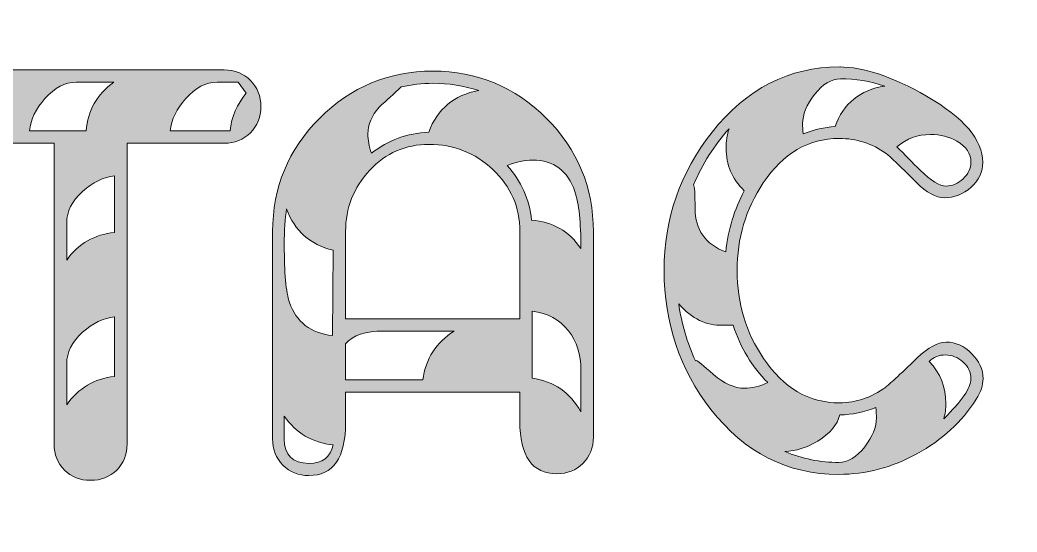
# Model space of a CAD drawing. Extents: x 33 to 2005, y -1071 to -21.
# Drawn here: x 300.2 to 512.7, y -287.6 to -178.4 of the extents above; entities that cross this region are included whole.
import ezdxf

# ---------------------------------------------------------------- set-up
doc = ezdxf.new("R2010")
doc.units = 0
doc.header["$MEASUREMENT"] = 0
doc.layers.add('Layer 1', color=7, linetype='Continuous', lineweight=0)

# ---------------------------------------------------------------- blocks, each defined once
blk = doc.blocks.new('Block_2')
at = {"layer": 'Layer 1', "true_color": 0x010101, "transparency": 33554687}
h = blk.add_hatch(color=18, dxfattribs=at)
h.dxf.hatch_style = 2
edge = h.paths.add_edge_path()
edge.add_spline(control_points=[(348.46, -194.04), (348.46, -194.04), (346.74, -191.69), (346.74, -191.69), (346.74, -191.69), (342.23, -191.69), (342.23, -191.69), (339.86, -191.69), (337.64, -192.86), (335.57, -195.18), (333.62, -197.34), (332.52, -199.65), (332.27, -202.1), (332.27, -202.1), (345.03, -202.1), (345.03, -202.1), (345.32, -199.05), (346.47, -196.37), (348.46, -194.04)], knot_values=[0, 0, 0, 0, 1, 1, 1, 2, 2, 2, 3, 3, 3, 4, 4, 4, 5, 5, 5, 6, 6, 6, 6], degree=3, periodic=0)
edge = h.paths.add_edge_path()
edge.add_spline(control_points=[(320.4, -254.41), (320.4, -254.41), (320.4, -241.71), (320.4, -241.71), (318.02, -241.96), (315.74, -243.07), (313.56, -245.01), (311.31, -247.08), (310.18, -249.31), (310.18, -251.68), (310.18, -251.68), (310.18, -260.5), (310.18, -260.5), (312.69, -256.9), (316.09, -254.87), (320.4, -254.41)], knot_values=[0, 0, 0, 0, 1, 1, 1, 2, 2, 2, 3, 3, 3, 4, 4, 4, 5, 5, 5, 5], degree=3, periodic=0)
edge = h.paths.add_edge_path()
edge.add_spline(control_points=[(320.4, -223.75), (320.4, -223.75), (320.4, -211.69), (320.4, -211.69), (318.02, -211.94), (315.74, -213.04), (313.56, -214.99), (311.31, -217.06), (310.18, -219.28), (310.18, -221.65), (310.18, -221.65), (310.18, -229.65), (310.18, -229.65), (312.69, -226.09), (316.09, -224.13), (320.4, -223.75)], knot_values=[0, 0, 0, 0, 1, 1, 1, 2, 2, 2, 3, 3, 3, 4, 4, 4, 5, 5, 5, 5], degree=3, periodic=0)
edge = h.paths.add_edge_path()
edge.add_spline(control_points=[(320.21, -191.69), (320.21, -191.69), (312.21, -191.69), (312.21, -191.69), (309.84, -191.69), (307.62, -192.86), (305.55, -195.18), (303.6, -197.34), (302.5, -199.65), (302.24, -202.1), (302.24, -202.1), (314.31, -202.1), (314.31, -202.1), (314.69, -197.74), (316.65, -194.27), (320.21, -191.69)], knot_values=[0, 0, 0, 0, 1, 1, 1, 2, 2, 2, 3, 3, 3, 4, 4, 4, 5, 5, 5, 5], degree=3, periodic=0)
edge = h.paths.add_edge_path()
edge.add_spline(control_points=[(292.15, -191.69), (292.15, -191.69), (286.35, -191.69), (286.35, -191.69), (282.89, -191.69), (281.17, -193.43), (281.17, -196.9), (281.17, -200.32), (282.87, -202.06), (286.28, -202.1), (286.66, -197.74), (288.62, -194.27), (292.15, -191.69)], knot_values=[0, 0, 0, 0, 1, 1, 1, 2, 2, 2, 3, 3, 3, 4, 4, 4, 4], degree=3, periodic=0)
edge = h.paths.add_edge_path()
edge.add_spline(control_points=[(351.57, -196.9), (351.57, -199.14), (350.82, -201), (349.34, -202.48), (347.86, -203.96), (346, -204.7), (343.76, -204.7), (343.76, -204.7), (323.06, -204.7), (323.06, -204.7), (323.06, -204.7), (323.06, -268.81), (323.06, -268.81), (323.06, -271.06), (322.32, -272.91), (320.84, -274.37), (319.36, -275.83), (317.5, -276.56), (315.26, -276.56), (313.01, -276.56), (311.16, -275.83), (309.7, -274.37), (308.24, -272.91), (307.51, -271.06), (307.51, -268.81), (307.51, -268.81), (307.51, -204.7), (307.51, -204.7), (307.51, -204.7), (286.31, -204.7), (286.31, -204.7), (284.07, -204.7), (282.21, -203.96), (280.73, -202.48), (279.24, -201), (278.5, -199.14), (278.5, -196.9), (278.5, -194.65), (279.24, -192.79), (280.73, -191.31), (282.21, -189.83), (284.07, -189.09), (286.31, -189.09), (286.31, -189.09), (343.76, -189.09), (343.76, -189.09), (346, -189.09), (347.86, -189.83), (349.34, -191.31), (350.82, -192.79), (351.57, -194.65), (351.57, -196.9)], knot_values=[0, 0, 0, 0, 1, 1, 1, 2, 2, 2, 3, 3, 3, 4, 4, 4, 5, 5, 5, 6, 6, 6, 7, 7, 7, 8, 8, 8, 9, 9, 9, 10, 10, 10, 11, 11, 11, 12, 12, 12, 13, 13, 13, 14, 14, 14, 15, 15, 15, 16, 16, 16, 17, 17, 17, 17], degree=3, periodic=0)
h = blk.add_hatch(color=18, dxfattribs=at)
h.dxf.hatch_style = 2
edge = h.paths.add_edge_path()
edge.add_spline(control_points=[(501.2, -251.33), (500.08, -250.33), (498.82, -249.83), (497.43, -249.83), (496.12, -249.83), (494.97, -250.3), (494, -251.23), (496.37, -253.73), (497.56, -256.71), (497.56, -260.18), (497.56, -261.28), (497.41, -262.36), (497.11, -263.42), (500.96, -259.7), (502.89, -256.86), (502.89, -254.91), (502.89, -253.52), (502.33, -252.32), (501.2, -251.33)], knot_values=[0, 0, 0, 0, 1, 1, 1, 2, 2, 2, 3, 3, 3, 4, 4, 4, 5, 5, 5, 6, 6, 6, 6], degree=3, periodic=0)
edge = h.paths.add_edge_path()
edge.add_spline(control_points=[(499.88, -204.26), (498.22, -203.33), (496.36, -202.86), (494.31, -202.86), (491.58, -202.86), (489.19, -203.73), (487.14, -205.46), (488.77, -207.12), (490.41, -208.79), (492.07, -210.48), (494.38, -212.72), (496.21, -213.84), (497.58, -213.84), (498.94, -213.84), (500.17, -213.33), (501.25, -212.29), (502.34, -211.25), (502.89, -210.08), (502.89, -208.77), (502.89, -206.9), (501.88, -205.4), (499.88, -204.26)], knot_values=[0, 0, 0, 0, 1, 1, 1, 2, 2, 2, 3, 3, 3, 4, 4, 4, 5, 5, 5, 6, 6, 6, 7, 7, 7, 7], degree=3, periodic=0)
edge = h.paths.add_edge_path()
edge.add_spline(control_points=[(475.08, -188.45), (475.08, -188.45), (475.02, -188.45), (475.02, -188.45), (475.02, -188.45), (475.08, -188.45), (475.08, -188.45)], knot_values=[0, 0, 0, 0, 1, 1, 1, 2, 2, 2, 2], degree=3, periodic=0)
edge = h.paths.add_edge_path()
edge.add_spline(control_points=[(475.08, -190.99), (473.14, -190.99), (471.31, -192.09), (469.59, -194.29), (467.88, -196.49), (467.02, -198.59), (467.02, -200.58), (467.02, -201.04), (467.06, -201.76), (467.15, -202.74), (469.39, -201.81), (471.66, -201.28), (473.94, -201.15), (475.72, -196.24), (479.25, -193.36), (484.54, -192.52), (481.41, -191.5), (478.26, -190.99), (475.08, -190.99)], knot_values=[0, 0, 0, 0, 1, 1, 1, 2, 2, 2, 3, 3, 3, 4, 4, 4, 5, 5, 5, 6, 6, 6, 6], degree=3, periodic=0)
edge = h.paths.add_edge_path()
edge.add_spline(control_points=[(482.64, -261.01), (480.14, -262.07), (477.58, -262.59), (474.96, -262.59), (474.41, -264.75), (472.84, -266.62), (470.26, -268.18), (467.93, -269.58), (465.58, -270.32), (463.21, -270.4), (466.94, -271.97), (470.79, -272.75), (474.77, -272.75), (476.67, -272.75), (478.51, -271.63), (480.29, -269.39), (481.94, -267.27), (482.77, -265.22), (482.77, -263.23), (482.77, -262.68), (482.72, -261.94), (482.64, -261.01)], knot_values=[0, 0, 0, 0, 1, 1, 1, 2, 2, 2, 3, 3, 3, 4, 4, 4, 5, 5, 5, 6, 6, 6, 7, 7, 7, 7], degree=3, periodic=0)
edge = h.paths.add_edge_path()
edge.add_spline(control_points=[(450.71, -205.72), (450.71, -204.32), (450.92, -202.97), (451.34, -201.66), (448.21, -205.08), (445.69, -209.06), (443.79, -213.59), (444, -213.76), (444.11, -215.45), (444.11, -218.67), (444.11, -223.15), (446.29, -226.22), (450.65, -227.87), (451.15, -223.13), (452.47, -218.79), (454.58, -214.86), (452, -212.32), (450.71, -209.27), (450.71, -205.72)], knot_values=[0, 0, 0, 0, 1, 1, 1, 2, 2, 2, 3, 3, 3, 4, 4, 4, 5, 5, 5, 6, 6, 6, 6], degree=3, periodic=0)
edge = h.paths.add_edge_path()
edge.add_spline(control_points=[(452.23, -243.49), (452.23, -243.49), (450.01, -243.49), (450.01, -243.49), (446.54, -243.66), (443.41, -242.13), (440.62, -238.92), (441.25, -243.19), (442.44, -247.25), (444.17, -251.1), (444.17, -251.1), (444.43, -251.04), (444.43, -251.04), (444.59, -251.04), (445.8, -252.03), (448.04, -253.99), (450.29, -255.96), (452.49, -256.94), (454.64, -256.94), (456.21, -256.94), (457.86, -256.54), (459.6, -255.74), (456.25, -252.42), (453.8, -248.33), (452.23, -243.49)], knot_values=[0, 0, 0, 0, 1, 1, 1, 2, 2, 2, 3, 3, 3, 4, 4, 4, 5, 5, 5, 6, 6, 6, 7, 7, 7, 8, 8, 8, 8], degree=3, periodic=0)
edge = h.paths.add_edge_path()
edge.add_spline(control_points=[(504.03, -259.29), (500.94, -264.12), (496.73, -267.99), (491.4, -270.91), (486.07, -273.83), (480.5, -275.29), (474.7, -275.29), (463.79, -275.29), (454.71, -270.68), (447.47, -261.45), (440.83, -252.9), (437.51, -243.02), (437.51, -231.81), (437.51, -220.81), (440.91, -210.99), (447.73, -202.35), (455.09, -193.09), (464.12, -188.45), (474.83, -188.45), (480.04, -188.45), (486.23, -190.53), (493.43, -194.67), (501.43, -199.29), (505.43, -203.98), (505.43, -208.77), (505.43, -210.84), (504.59, -212.62), (502.92, -214.1), (501.25, -215.58), (499.35, -216.32), (497.24, -216.32), (495.46, -216.32), (493.47, -215.24), (491.27, -213.08), (487.72, -209.53), (485.58, -207.48), (484.86, -206.92), (481.85, -204.77), (478.51, -203.69), (474.83, -203.69), (468.27, -203.69), (462.88, -206.84), (458.64, -213.15), (454.92, -218.73), (453.06, -224.97), (453.06, -231.87), (453.06, -238.81), (454.94, -245.05), (458.71, -250.6), (462.94, -256.9), (468.33, -260.05), (474.89, -260.05), (478.41, -260.05), (481.69, -258.93), (484.73, -256.69), (485.32, -256.27), (487.57, -254.19), (491.46, -250.47), (493.79, -248.23), (495.84, -247.11), (497.62, -247.11), (499.61, -247.11), (501.42, -247.91), (503.05, -249.52), (504.67, -251.13), (505.49, -252.92), (505.49, -254.91), (505.49, -256.27), (505, -257.73), (504.03, -259.29)], knot_values=[0, 0, 0, 0, 1, 1, 1, 2, 2, 2, 3, 3, 3, 4, 4, 4, 5, 5, 5, 6, 6, 6, 7, 7, 7, 8, 8, 8, 9, 9, 9, 10, 10, 10, 11, 11, 11, 12, 12, 12, 13, 13, 13, 14, 14, 14, 15, 15, 15, 16, 16, 16, 17, 17, 17, 18, 18, 18, 19, 19, 19, 20, 20, 20, 21, 21, 21, 22, 22, 22, 23, 23, 23, 23], degree=3, periodic=0)
h = blk.add_hatch(color=18, dxfattribs=at)
h.dxf.hatch_style = 2
edge = h.paths.add_edge_path()
edge.add_spline(control_points=[(419.77, -253.07), (419.77, -249.77), (418.88, -246.98), (417.12, -244.69), (415.23, -242.28), (412.66, -240.88), (409.42, -240.5), (409.42, -240.5), (409.42, -254.79), (409.42, -254.79), (414.05, -255.46), (417.5, -257.86), (419.77, -261.96), (419.77, -261.96), (419.77, -253.07), (419.77, -253.07)], knot_values=[0, 0, 0, 0, 1, 1, 1, 2, 2, 2, 3, 3, 3, 4, 4, 4, 5, 5, 5, 5], degree=3, periodic=0)
edge = h.paths.add_edge_path()
edge.add_spline(control_points=[(419.77, -227.17), (419.77, -221.59), (419.35, -217.53), (418.5, -214.99), (416.99, -210.54), (413.97, -208.32), (409.46, -208.32), (407.78, -208.32), (405.99, -208.7), (404.09, -209.46), (407.04, -212.76), (408.77, -216.64), (409.27, -221.08), (413.74, -221.42), (417.24, -223.45), (419.77, -227.17)], knot_values=[0, 0, 0, 0, 1, 1, 1, 2, 2, 2, 3, 3, 3, 4, 4, 4, 5, 5, 5, 5], degree=3, periodic=0)
edge = h.paths.add_edge_path()
edge.add_spline(control_points=[(398, -193.47), (394.82, -192.45), (391.56, -191.94), (388.22, -191.94), (385.94, -191.94), (383.69, -192.2), (381.49, -192.71), (379.93, -194.15), (378.36, -195.58), (376.79, -197.02), (375.19, -198.84), (374.38, -200.75), (374.38, -202.74), (374.38, -203.96), (374.64, -205.34), (375.14, -206.86), (378.7, -204.07), (382.76, -202.57), (387.33, -202.35), (389.19, -197.4), (392.75, -194.44), (398, -193.47)], knot_values=[0, 0, 0, 0, 1, 1, 1, 2, 2, 2, 3, 3, 3, 4, 4, 4, 5, 5, 5, 6, 6, 6, 7, 7, 7, 7], degree=3, periodic=0)
edge = h.paths.add_edge_path()
edge.add_spline(control_points=[(392.79, -244.76), (392.79, -244.76), (377.64, -244.76), (377.64, -244.76), (373.91, -244.72), (371.23, -245.61), (369.62, -247.45), (369.62, -247.45), (369.62, -255.17), (369.62, -255.17), (369.62, -255.17), (386.11, -255.17), (386.11, -255.17), (386.66, -250.64), (388.89, -247.17), (392.79, -244.76)], knot_values=[0, 0, 0, 0, 1, 1, 1, 2, 2, 2, 3, 3, 3, 4, 4, 4, 5, 5, 5, 5], degree=3, periodic=0)
edge = h.paths.add_edge_path()
edge.add_spline(control_points=[(406.76, -242.15), (406.76, -242.15), (406.76, -223.56), (406.76, -223.56), (406.76, -218.31), (404.84, -213.9), (401.01, -210.32), (397.18, -206.75), (392.64, -204.96), (387.39, -204.96), (382.4, -204.96), (378.19, -206.8), (374.76, -210.48), (371.34, -214.16), (369.62, -218.52), (369.62, -223.56), (369.62, -223.56), (369.62, -242.15), (369.62, -242.15), (369.62, -242.15), (406.76, -242.15), (406.76, -242.15)], knot_values=[0, 0, 0, 0, 1, 1, 1, 2, 2, 2, 3, 3, 3, 4, 4, 4, 5, 5, 5, 6, 6, 6, 7, 7, 7, 7], degree=3, periodic=0)
edge = h.paths.add_edge_path()
edge.add_spline(control_points=[(366.96, -269), (362.54, -268.54), (359.07, -266.49), (356.55, -262.85), (356.55, -262.85), (356.55, -267.74), (356.55, -267.74), (356.55, -271.21), (358.3, -272.94), (361.81, -272.94), (364.73, -272.94), (366.44, -271.63), (366.96, -269)], knot_values=[0, 0, 0, 0, 1, 1, 1, 2, 2, 2, 3, 3, 3, 4, 4, 4, 4], degree=3, periodic=0)
edge = h.paths.add_edge_path()
edge.add_spline(control_points=[(366.96, -227.49), (362.06, -226.35), (358.76, -223.41), (357.05, -218.67), (356.71, -220.7), (356.55, -223.28), (356.55, -226.41), (356.55, -232.34), (356.92, -236.42), (357.67, -238.66), (359.1, -242.81), (362.15, -245.16), (366.83, -245.71), (366.83, -245.71), (366.96, -227.49), (366.96, -227.49)], knot_values=[0, 0, 0, 0, 1, 1, 1, 2, 2, 2, 3, 3, 3, 4, 4, 4, 5, 5, 5, 5], degree=3, periodic=0)
edge = h.paths.add_edge_path()
edge.add_spline(control_points=[(422.43, -267.35), (422.43, -269.6), (421.7, -271.46), (420.22, -272.94), (418.75, -274.42), (416.89, -275.16), (414.66, -275.16), (409.39, -275.16), (406.76, -271.42), (406.76, -263.93), (406.76, -263.17), (406.76, -262.09), (406.76, -260.69), (406.76, -259.29), (406.76, -258.32), (406.76, -257.77), (406.76, -257.77), (369.62, -257.77), (369.62, -257.77), (369.62, -258.36), (369.62, -259.39), (369.62, -260.85), (369.62, -262.31), (369.62, -263.44), (369.62, -264.24), (369.62, -271.78), (367.01, -275.54), (361.78, -275.54), (359.57, -275.54), (357.73, -274.8), (356.27, -273.32), (354.8, -271.84), (354.07, -269.98), (354.07, -267.74), (354.07, -267.74), (354.07, -223.56), (354.07, -223.56), (354.07, -214.12), (357.41, -206.06), (364.1, -199.37), (370.78, -192.69), (378.83, -189.34), (388.22, -189.34), (397.66, -189.34), (405.72, -192.69), (412.4, -199.37), (419.09, -206.06), (422.43, -214.12), (422.43, -223.56), (422.43, -223.56), (422.43, -267.35), (422.43, -267.35)], knot_values=[0, 0, 0, 0, 1, 1, 1, 2, 2, 2, 3, 3, 3, 4, 4, 4, 5, 5, 5, 6, 6, 6, 7, 7, 7, 8, 8, 8, 9, 9, 9, 10, 10, 10, 11, 11, 11, 12, 12, 12, 13, 13, 13, 14, 14, 14, 15, 15, 15, 16, 16, 16, 17, 17, 17, 17], degree=3, periodic=0)
at = {"layer": 'Layer 1'}
for points, knots in [([(351.57, -196.9), (351.57, -199.14), (350.82, -201), (349.34, -202.48), (347.86, -203.96), (346, -204.7), (343.76, -204.7), (343.76, -204.7), (323.06, -204.7), (323.06, -204.7), (323.06, -204.7), (323.06, -268.81), (323.06, -268.81), (323.06, -271.06), (322.32, -272.91), (320.84, -274.37), (319.36, -275.83), (317.5, -276.56), (315.26, -276.56), (313.01, -276.56), (311.16, -275.83), (309.7, -274.37), (308.24, -272.91), (307.51, -271.06), (307.51, -268.81), (307.51, -268.81), (307.51, -204.7), (307.51, -204.7), (307.51, -204.7), (286.31, -204.7), (286.31, -204.7), (284.07, -204.7), (282.21, -203.96), (280.73, -202.48), (279.24, -201), (278.5, -199.14), (278.5, -196.9), (278.5, -194.65), (279.24, -192.79), (280.73, -191.31), (282.21, -189.83), (284.07, -189.09), (286.31, -189.09), (286.31, -189.09), (343.76, -189.09), (343.76, -189.09), (346, -189.09), (347.86, -189.83), (349.34, -191.31), (350.82, -192.79), (351.57, -194.65), (351.57, -196.9)], [0, 0, 0, 0, 1, 1, 1, 2, 2, 2, 3, 3, 3, 4, 4, 4, 5, 5, 5, 6, 6, 6, 7, 7, 7, 8, 8, 8, 9, 9, 9, 10, 10, 10, 11, 11, 11, 12, 12, 12, 13, 13, 13, 14, 14, 14, 15, 15, 15, 16, 16, 16, 17, 17, 17, 17]), ([(504.03, -259.29), (500.94, -264.12), (496.73, -267.99), (491.4, -270.91), (486.07, -273.83), (480.5, -275.29), (474.7, -275.29), (463.79, -275.29), (454.71, -270.68), (447.47, -261.45), (440.83, -252.9), (437.51, -243.02), (437.51, -231.81), (437.51, -220.81), (440.91, -210.99), (447.73, -202.35), (455.09, -193.09), (464.12, -188.45), (474.83, -188.45), (480.04, -188.45), (486.23, -190.53), (493.43, -194.67), (501.43, -199.29), (505.43, -203.98), (505.43, -208.77), (505.43, -210.84), (504.59, -212.62), (502.92, -214.1), (501.25, -215.58), (499.35, -216.32), (497.24, -216.32), (495.46, -216.32), (493.47, -215.24), (491.27, -213.08), (487.72, -209.53), (485.58, -207.48), (484.86, -206.92), (481.85, -204.77), (478.51, -203.69), (474.83, -203.69), (468.27, -203.69), (462.88, -206.84), (458.64, -213.15), (454.92, -218.73), (453.06, -224.97), (453.06, -231.87), (453.06, -238.81), (454.94, -245.05), (458.71, -250.6), (462.94, -256.9), (468.33, -260.05), (474.89, -260.05), (478.41, -260.05), (481.69, -258.93), (484.73, -256.69), (485.32, -256.27), (487.57, -254.19), (491.46, -250.47), (493.79, -248.23), (495.84, -247.11), (497.62, -247.11), (499.61, -247.11), (501.42, -247.91), (503.05, -249.52), (504.67, -251.13), (505.49, -252.92), (505.49, -254.91), (505.49, -256.27), (505, -257.73), (504.03, -259.29)], [0, 0, 0, 0, 1, 1, 1, 2, 2, 2, 3, 3, 3, 4, 4, 4, 5, 5, 5, 6, 6, 6, 7, 7, 7, 8, 8, 8, 9, 9, 9, 10, 10, 10, 11, 11, 11, 12, 12, 12, 13, 13, 13, 14, 14, 14, 15, 15, 15, 16, 16, 16, 17, 17, 17, 18, 18, 18, 19, 19, 19, 20, 20, 20, 21, 21, 21, 22, 22, 22, 23, 23, 23, 23]), ([(475.08, -188.45), (475.08, -188.45), (475.02, -188.45), (475.02, -188.45), (475.02, -188.45), (475.08, -188.45), (475.08, -188.45)], [0, 0, 0, 0, 1, 1, 1, 2, 2, 2, 2]), ([(422.43, -267.35), (422.43, -269.6), (421.7, -271.46), (420.22, -272.94), (418.75, -274.42), (416.89, -275.16), (414.66, -275.16), (409.39, -275.16), (406.76, -271.42), (406.76, -263.93), (406.76, -263.17), (406.76, -262.09), (406.76, -260.69), (406.76, -259.29), (406.76, -258.32), (406.76, -257.77), (406.76, -257.77), (369.62, -257.77), (369.62, -257.77), (369.62, -258.36), (369.62, -259.39), (369.62, -260.85), (369.62, -262.31), (369.62, -263.44), (369.62, -264.24), (369.62, -271.78), (367.01, -275.54), (361.78, -275.54), (359.57, -275.54), (357.73, -274.8), (356.27, -273.32), (354.8, -271.84), (354.07, -269.98), (354.07, -267.74), (354.07, -267.74), (354.07, -223.56), (354.07, -223.56), (354.07, -214.12), (357.41, -206.06), (364.1, -199.37), (370.78, -192.69), (378.83, -189.34), (388.22, -189.34), (397.66, -189.34), (405.72, -192.69), (412.4, -199.37), (419.09, -206.06), (422.43, -214.12), (422.43, -223.56), (422.43, -223.56), (422.43, -267.35), (422.43, -267.35)], [0, 0, 0, 0, 1, 1, 1, 2, 2, 2, 3, 3, 3, 4, 4, 4, 5, 5, 5, 6, 6, 6, 7, 7, 7, 8, 8, 8, 9, 9, 9, 10, 10, 10, 11, 11, 11, 12, 12, 12, 13, 13, 13, 14, 14, 14, 15, 15, 15, 16, 16, 16, 17, 17, 17, 17]), ([(475.08, -190.99), (473.14, -190.99), (471.31, -192.09), (469.59, -194.29), (467.88, -196.49), (467.02, -198.59), (467.02, -200.58), (467.02, -201.04), (467.06, -201.76), (467.15, -202.74), (469.39, -201.81), (471.66, -201.28), (473.94, -201.15), (475.72, -196.24), (479.25, -193.36), (484.54, -192.52), (481.41, -191.5), (478.26, -190.99), (475.08, -190.99)], [0, 0, 0, 0, 1, 1, 1, 2, 2, 2, 3, 3, 3, 4, 4, 4, 5, 5, 5, 6, 6, 6, 6]), ([(320.21, -191.69), (320.21, -191.69), (312.21, -191.69), (312.21, -191.69), (309.84, -191.69), (307.62, -192.86), (305.55, -195.18), (303.6, -197.34), (302.5, -199.65), (302.24, -202.1), (302.24, -202.1), (314.31, -202.1), (314.31, -202.1), (314.69, -197.74), (316.65, -194.27), (320.21, -191.69)], [0, 0, 0, 0, 1, 1, 1, 2, 2, 2, 3, 3, 3, 4, 4, 4, 5, 5, 5, 5]), ([(348.46, -194.04), (348.46, -194.04), (346.74, -191.69), (346.74, -191.69), (346.74, -191.69), (342.23, -191.69), (342.23, -191.69), (339.86, -191.69), (337.64, -192.86), (335.57, -195.18), (333.62, -197.34), (332.52, -199.65), (332.27, -202.1), (332.27, -202.1), (345.03, -202.1), (345.03, -202.1), (345.32, -199.05), (346.47, -196.37), (348.46, -194.04)], [0, 0, 0, 0, 1, 1, 1, 2, 2, 2, 3, 3, 3, 4, 4, 4, 5, 5, 5, 6, 6, 6, 6]), ([(398, -193.47), (394.82, -192.45), (391.56, -191.94), (388.22, -191.94), (385.94, -191.94), (383.69, -192.2), (381.49, -192.71), (379.93, -194.15), (378.36, -195.58), (376.79, -197.02), (375.19, -198.84), (374.38, -200.75), (374.38, -202.74), (374.38, -203.96), (374.64, -205.34), (375.14, -206.86), (378.7, -204.07), (382.76, -202.57), (387.33, -202.35), (389.19, -197.4), (392.75, -194.44), (398, -193.47)], [0, 0, 0, 0, 1, 1, 1, 2, 2, 2, 3, 3, 3, 4, 4, 4, 5, 5, 5, 6, 6, 6, 7, 7, 7, 7]), ([(450.71, -205.72), (450.71, -204.32), (450.92, -202.97), (451.34, -201.66), (448.21, -205.08), (445.69, -209.06), (443.79, -213.59), (444, -213.76), (444.11, -215.45), (444.11, -218.67), (444.11, -223.15), (446.29, -226.22), (450.65, -227.87), (451.15, -223.13), (452.47, -218.79), (454.58, -214.86), (452, -212.32), (450.71, -209.27), (450.71, -205.72)], [0, 0, 0, 0, 1, 1, 1, 2, 2, 2, 3, 3, 3, 4, 4, 4, 5, 5, 5, 6, 6, 6, 6]), ([(499.88, -204.26), (498.22, -203.33), (496.36, -202.86), (494.31, -202.86), (491.58, -202.86), (489.19, -203.73), (487.14, -205.46), (488.77, -207.12), (490.41, -208.79), (492.07, -210.48), (494.38, -212.72), (496.21, -213.84), (497.58, -213.84), (498.94, -213.84), (500.17, -213.33), (501.25, -212.29), (502.34, -211.25), (502.89, -210.08), (502.89, -208.77), (502.89, -206.9), (501.88, -205.4), (499.88, -204.26)], [0, 0, 0, 0, 1, 1, 1, 2, 2, 2, 3, 3, 3, 4, 4, 4, 5, 5, 5, 6, 6, 6, 7, 7, 7, 7]), ([(406.76, -242.15), (406.76, -242.15), (406.76, -223.56), (406.76, -223.56), (406.76, -218.31), (404.84, -213.9), (401.01, -210.32), (397.18, -206.75), (392.64, -204.96), (387.39, -204.96), (382.4, -204.96), (378.19, -206.8), (374.76, -210.48), (371.34, -214.16), (369.62, -218.52), (369.62, -223.56), (369.62, -223.56), (369.62, -242.15), (369.62, -242.15), (369.62, -242.15), (406.76, -242.15), (406.76, -242.15)], [0, 0, 0, 0, 1, 1, 1, 2, 2, 2, 3, 3, 3, 4, 4, 4, 5, 5, 5, 6, 6, 6, 7, 7, 7, 7]), ([(419.77, -227.17), (419.77, -221.59), (419.35, -217.53), (418.5, -214.99), (416.99, -210.54), (413.97, -208.32), (409.46, -208.32), (407.78, -208.32), (405.99, -208.7), (404.09, -209.46), (407.04, -212.76), (408.77, -216.64), (409.27, -221.08), (413.74, -221.42), (417.24, -223.45), (419.77, -227.17)], [0, 0, 0, 0, 1, 1, 1, 2, 2, 2, 3, 3, 3, 4, 4, 4, 5, 5, 5, 5]), ([(320.4, -223.75), (320.4, -223.75), (320.4, -211.69), (320.4, -211.69), (318.02, -211.94), (315.74, -213.04), (313.56, -214.99), (311.31, -217.06), (310.18, -219.28), (310.18, -221.65), (310.18, -221.65), (310.18, -229.65), (310.18, -229.65), (312.69, -226.09), (316.09, -224.13), (320.4, -223.75)], [0, 0, 0, 0, 1, 1, 1, 2, 2, 2, 3, 3, 3, 4, 4, 4, 5, 5, 5, 5]), ([(366.96, -227.49), (362.06, -226.35), (358.76, -223.41), (357.05, -218.67), (356.71, -220.7), (356.55, -223.28), (356.55, -226.41), (356.55, -232.34), (356.92, -236.42), (357.67, -238.66), (359.1, -242.81), (362.15, -245.16), (366.83, -245.71), (366.83, -245.71), (366.96, -227.49), (366.96, -227.49)], [0, 0, 0, 0, 1, 1, 1, 2, 2, 2, 3, 3, 3, 4, 4, 4, 5, 5, 5, 5]), ([(452.23, -243.49), (452.23, -243.49), (450.01, -243.49), (450.01, -243.49), (446.54, -243.66), (443.41, -242.13), (440.62, -238.92), (441.25, -243.19), (442.44, -247.25), (444.17, -251.1), (444.17, -251.1), (444.43, -251.04), (444.43, -251.04), (444.59, -251.04), (445.8, -252.03), (448.04, -253.99), (450.29, -255.96), (452.49, -256.94), (454.64, -256.94), (456.21, -256.94), (457.86, -256.54), (459.6, -255.74), (456.25, -252.42), (453.8, -248.33), (452.23, -243.49)], [0, 0, 0, 0, 1, 1, 1, 2, 2, 2, 3, 3, 3, 4, 4, 4, 5, 5, 5, 6, 6, 6, 7, 7, 7, 8, 8, 8, 8]), ([(320.4, -254.41), (320.4, -254.41), (320.4, -241.71), (320.4, -241.71), (318.02, -241.96), (315.74, -243.07), (313.56, -245.01), (311.31, -247.08), (310.18, -249.31), (310.18, -251.68), (310.18, -251.68), (310.18, -260.5), (310.18, -260.5), (312.69, -256.9), (316.09, -254.87), (320.4, -254.41)], [0, 0, 0, 0, 1, 1, 1, 2, 2, 2, 3, 3, 3, 4, 4, 4, 5, 5, 5, 5]), ([(419.77, -253.07), (419.77, -249.77), (418.88, -246.98), (417.12, -244.69), (415.23, -242.28), (412.66, -240.88), (409.42, -240.5), (409.42, -240.5), (409.42, -254.79), (409.42, -254.79), (414.05, -255.46), (417.5, -257.86), (419.77, -261.96), (419.77, -261.96), (419.77, -253.07), (419.77, -253.07)], [0, 0, 0, 0, 1, 1, 1, 2, 2, 2, 3, 3, 3, 4, 4, 4, 5, 5, 5, 5]), ([(392.79, -244.76), (392.79, -244.76), (377.64, -244.76), (377.64, -244.76), (373.91, -244.72), (371.23, -245.61), (369.62, -247.45), (369.62, -247.45), (369.62, -255.17), (369.62, -255.17), (369.62, -255.17), (386.11, -255.17), (386.11, -255.17), (386.66, -250.64), (388.89, -247.17), (392.79, -244.76)], [0, 0, 0, 0, 1, 1, 1, 2, 2, 2, 3, 3, 3, 4, 4, 4, 5, 5, 5, 5]), ([(501.2, -251.33), (500.08, -250.33), (498.82, -249.83), (497.43, -249.83), (496.12, -249.83), (494.97, -250.3), (494, -251.23), (496.37, -253.73), (497.56, -256.71), (497.56, -260.18), (497.56, -261.28), (497.41, -262.36), (497.11, -263.42), (500.96, -259.7), (502.89, -256.86), (502.89, -254.91), (502.89, -253.52), (502.33, -252.32), (501.2, -251.33)], [0, 0, 0, 0, 1, 1, 1, 2, 2, 2, 3, 3, 3, 4, 4, 4, 5, 5, 5, 6, 6, 6, 6]), ([(482.64, -261.01), (480.14, -262.07), (477.58, -262.59), (474.96, -262.59), (474.41, -264.75), (472.84, -266.62), (470.26, -268.18), (467.93, -269.58), (465.58, -270.32), (463.21, -270.4), (466.94, -271.97), (470.79, -272.75), (474.77, -272.75), (476.67, -272.75), (478.51, -271.63), (480.29, -269.39), (481.94, -267.27), (482.77, -265.22), (482.77, -263.23), (482.77, -262.68), (482.72, -261.94), (482.64, -261.01)], [0, 0, 0, 0, 1, 1, 1, 2, 2, 2, 3, 3, 3, 4, 4, 4, 5, 5, 5, 6, 6, 6, 7, 7, 7, 7]), ([(366.96, -269), (362.54, -268.54), (359.07, -266.49), (356.55, -262.85), (356.55, -262.85), (356.55, -267.74), (356.55, -267.74), (356.55, -271.21), (358.3, -272.94), (361.81, -272.94), (364.73, -272.94), (366.44, -271.63), (366.96, -269)], [0, 0, 0, 0, 1, 1, 1, 2, 2, 2, 3, 3, 3, 4, 4, 4, 4])]:
    blk.add_open_spline(points, degree=3, knots=knots, dxfattribs=at)
blk = doc.blocks.new('Block_0')
at = {"layer": 'Layer 1', "color": 240, "lineweight": 35, "true_color": 0xed2024}
blk.add_open_spline([(753.8, -21.22), (753.8, -21.22), (84.26, -21.22), (84.26, -21.22), (55.91, -21.22), (32.93, -44.21), (32.93, -72.56), (32.93, -72.56), (32.93, -1043.07), (32.93, -1043.07), (32.93, -1056.71), (43.99, -1067.78), (57.63, -1067.78), (57.63, -1067.78), (780.43, -1067.78), (780.43, -1067.78), (794.08, -1067.78), (805.14, -1056.71), (805.14, -1043.07), (805.14, -1043.07), (805.14, -72.56), (805.14, -72.56), (805.14, -44.21), (782.15, -21.22), (753.8, -21.22)], degree=3, knots=[0, 0, 0, 0, 1, 1, 1, 2, 2, 2, 3, 3, 3, 4, 4, 4, 5, 5, 5, 6, 6, 6, 7, 7, 7, 8, 8, 8, 8], dxfattribs=at)
at = {"layer": 'Layer 1'}
blk.add_blockref('Block_2', (0, 0), dxfattribs=at)

msp = doc.modelspace()

# ---------------------------------------------------------------- block references
at = {"layer": 'Layer 1'}
msp.add_blockref('Block_0', (0, 0), dxfattribs=at)

doc.saveas('drawing.dxf')
